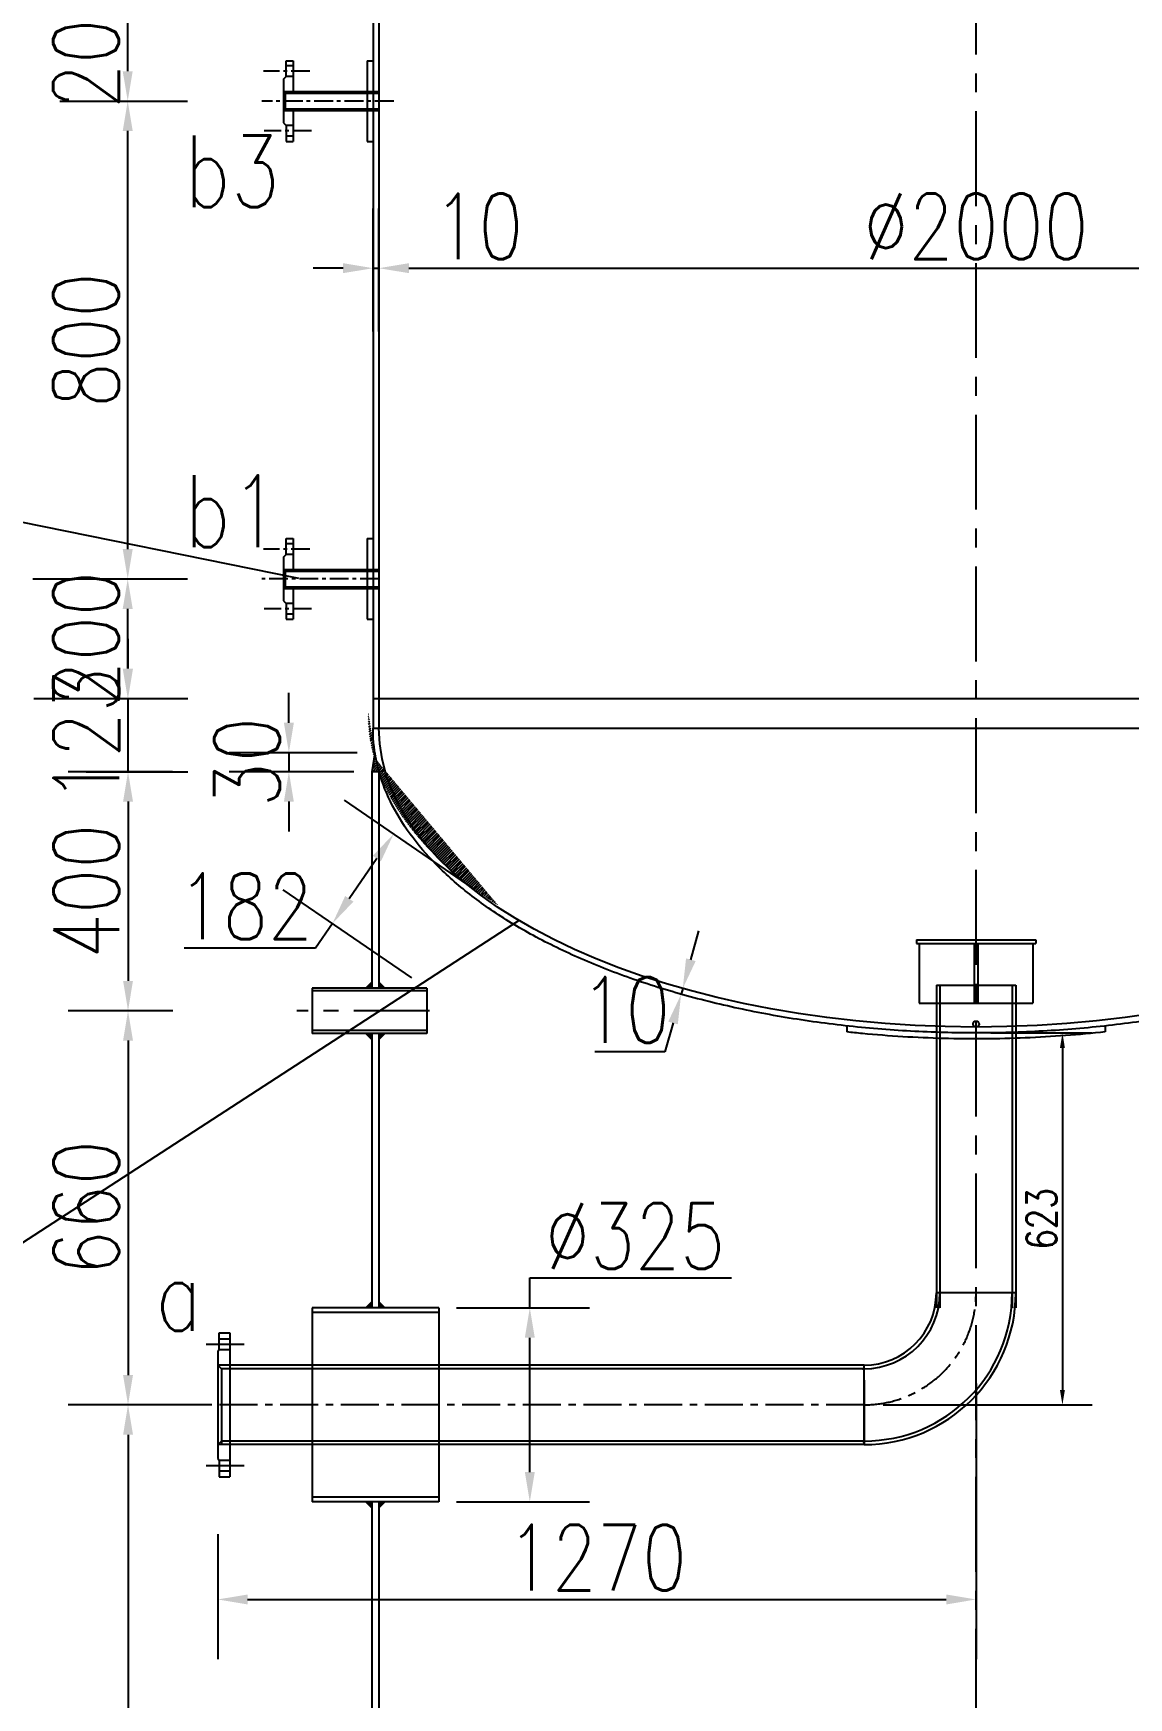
# Model space of a CAD drawing. Header units: millimetres. Extents: x -1286879 to -1269059, y -656245 to -631015.
# Drawn here: x -1284411 to -1282576, y -653759 to -650973 of the extents above; entities that cross this region are included whole.
import ezdxf

# ---------------------------------------------------------------- set-up
doc = ezdxf.new("R2010")
doc.units = ezdxf.units.MM
doc.linetypes.add('CENTER', pattern=[50.8, 31.75, -6.35, 6.35, -6.35])
doc.linetypes.add('EB_DASHDOT', pattern=[39, 30, -3, 3, -3])
doc.layers.get('0').update_dxf_attribs({"linetype": 'CONTINUOUS'})
doc.layers.get('Defpoints').update_dxf_attribs({"linetype": 'CONTINUOUS'})
doc.layers.add('EbLayer2', color=1, linetype='EB_DASHDOT')
doc.layers.add('EbLayer4', color=7, linetype='CONTINUOUS')
doc.styles.add('HZ', font='txt.shx', dxfattribs={"width": 0.8, "bigfont": 'hztxt.shx'})
doc.dimstyles.new('gqb100', dxfattribs={"dimscale": 5, "dimtxt": 20, "dimasz": 15, "dimexe": 40, "dimexo": 8, "dimgap": 5, "dimtad": 1, "dimtoh": 1, "dimdec": 0, "dimdsep": 46, "dimtxsty": 'HZ', "dimcen": 5, "dimadec": 0, "dimazin": 0, "dimtfac": 1, "dimtdec": 0, "dimtmove": 0, "dimatfit": 3, "dimfxl": 1, "dimtolj": 1, "dimtzin": 0, "dimarcsym": 0})

# ---------------------------------------------------------------- blocks, each defined once
blk = doc.blocks.new('*D370')
at = {"color": 0, "lineweight": -2, "ltscale": 0.5}
for p, q in [((-1283841.7, -651472.6), (-1283841.7, -651266.4)), ((-1283831.7, -651472.6), (-1283831.7, -651266.4)), ((-1283891.7, -651366.4), (-1283941.7, -651366.4)), ((-1283841.7, -651366.4), (-1283831.7, -651366.4)), ((-1283781.7, -651366.4), (-1283599.1, -651366.4))]:
    blk.add_line(p, q, dxfattribs=at)
at = {"color": 0, "ltscale": 0.5}
for points in [[(-1283891.7, -651358), (-1283891.7, -651374.7), (-1283841.7, -651366.4)], [(-1283781.7, -651358), (-1283781.7, -651374.7), (-1283831.7, -651366.4)]]:
    blk.add_solid(points, dxfattribs=at)
at = {"layer": 'Defpoints', "color": 0, "ltscale": 0.5}
for p in [(-1283831.7, -651366.4), (-1283841.7, -651502.6), (-1283831.7, -651502.6)]:
    blk.add_point(p, dxfattribs=at)
at = {"color": 0, "ltscale": 0.5, "insert": (-1283665.4, -651296.4), "char_height": 110, "attachment_point": 5, "style": 'HZ'}
blk.add_mtext('\\A1;10', dxfattribs=at)
blk = doc.blocks.new('*D372')
at = {"color": 0, "lineweight": -2, "ltscale": 0.5}
for p, q in [((-1283309.4, -652524), (-1283295.8, -652475.8)), ((-1283322.9, -652572.1), (-1283325.6, -652581.7)), ((-1283325.6, -652581.7), (-1283325.6, -652581.7)), ((-1283322.9, -652572.1), (-1283322.9, -652572.1)), ((-1283339.2, -652629.8), (-1283352.8, -652678)), ((-1283352.8, -652678), (-1283470.4, -652678))]:
    blk.add_line(p, q, dxfattribs=at)
at = {"color": 0, "ltscale": 0.5}
for points in [[(-1283317.4, -652521.7), (-1283301.3, -652526.2), (-1283322.9, -652572.1)], [(-1283347.2, -652627.6), (-1283331.2, -652632.1), (-1283325.6, -652581.7)]]:
    blk.add_solid(points, dxfattribs=at)
at = {"layer": 'Defpoints', "color": 0, "ltscale": 0.5}
for p in [(-1283325.6, -652581.7), (-1283325.6, -652581.7), (-1283322.9, -652572.1)]:
    blk.add_point(p, dxfattribs=at)
at = {"color": 0, "ltscale": 0.5, "insert": (-1283419.1, -652608), "char_height": 110, "attachment_point": 5, "style": 'HZ'}
blk.add_mtext('\\A1;10', dxfattribs=at)
blk = doc.blocks.new('*D373')
at = {"color": 0, "lineweight": -2, "ltscale": 0.5}
for p, q in [((-1282831.7, -653233.1), (-1282831.7, -653694.8)), ((-1284101.7, -653485.6), (-1284101.7, -653694.8)), ((-1284051.7, -653594.8), (-1282881.7, -653594.8))]:
    blk.add_line(p, q, dxfattribs=at)
at = {"color": 0, "ltscale": 0.5}
for points in [[(-1284051.7, -653586.5), (-1284051.7, -653603.2), (-1284101.7, -653594.8)], [(-1282881.7, -653586.5), (-1282881.7, -653603.2), (-1282831.7, -653594.8)]]:
    blk.add_solid(points, dxfattribs=at)
at = {"layer": 'Defpoints', "color": 0, "ltscale": 0.5}
for p in [(-1282831.7, -653203.1), (-1284101.7, -653455.6), (-1282831.7, -653594.8)]:
    blk.add_point(p, dxfattribs=at)
at = {"color": 0, "ltscale": 0.5, "insert": (-1283466.7, -653524.8), "char_height": 110, "attachment_point": 5, "style": 'HZ'}
blk.add_mtext('\\A1;1270', dxfattribs=at)
blk = doc.blocks.new('*D374')
at = {"color": 0, "lineweight": -2, "ltscale": 0.5}
for p, q in [((-1282806.8, -652646.6), (-1282637, -652646.6)), ((-1282687, -652671.6), (-1282687, -653244.1)), ((-1282987, -653269.1), (-1282637, -653269.1))]:
    blk.add_line(p, q, dxfattribs=at)
at = {"color": 0, "ltscale": 0.5}
for points in [[(-1282691.2, -652671.6), (-1282682.9, -652671.6), (-1282687, -652646.6)], [(-1282691.2, -653244.1), (-1282682.9, -653244.1), (-1282687, -653269.1)]]:
    blk.add_solid(points, dxfattribs=at)
at = {"layer": 'Defpoints', "color": 0, "ltscale": 0.5}
for p in [(-1282831.8, -652646.6), (-1283012, -653269.1), (-1282687, -653269.1)]:
    blk.add_point(p, dxfattribs=at)
at = {"color": 0, "ltscale": 0.5, "insert": (-1282722, -652957.8), "char_height": 50, "attachment_point": 5, "rotation": 90, "style": 'HZ'}
blk.add_mtext('\\A1;623', dxfattribs=at)
blk = doc.blocks.new('*D381')
at = {"color": 0, "lineweight": -2, "ltscale": 0.5}
for p, q in [((-1283579.1, -653106.6), (-1283579.1, -653056.6)), ((-1283579.1, -653056.6), (-1283241.4, -653056.6)), ((-1283701.7, -653106.6), (-1283479.1, -653106.6)), ((-1283579.1, -653381.6), (-1283579.1, -653156.6)), ((-1283701.7, -653431.6), (-1283479.1, -653431.6))]:
    blk.add_line(p, q, dxfattribs=at)
at = {"color": 0, "ltscale": 0.5}
for points in [[(-1283587.4, -653156.6), (-1283570.8, -653156.6), (-1283579.1, -653106.6)], [(-1283587.4, -653381.6), (-1283570.8, -653381.6), (-1283579.1, -653431.6)]]:
    blk.add_solid(points, dxfattribs=at)
at = {"layer": 'Defpoints', "color": 0, "ltscale": 0.5}
for p in [(-1283731.7, -653106.6), (-1283579.1, -653106.6), (-1283731.7, -653431.6)]:
    blk.add_point(p, dxfattribs=at)
at = {"color": 0, "ltscale": 0.5, "insert": (-1283402.8, -652986.6), "char_height": 110, "attachment_point": 5, "style": 'HZ'}
blk.add_mtext('\\A1;%%c325', dxfattribs=at)
blk = doc.blocks.new('*D387')
at = {"color": 0, "lineweight": -2, "ltscale": 0.5}
for p, q in [((-1283982.6, -652127.4), (-1283982.6, -652077.4)), ((-1283868.5, -652177.4), (-1284082.6, -652177.4)), ((-1283982.6, -652177.4), (-1283982.6, -652209.3)), ((-1283873.7, -652209.3), (-1284082.6, -652209.3)), ((-1283982.6, -652259.3), (-1283982.6, -652309.3))]:
    blk.add_line(p, q, dxfattribs=at)
at = {"color": 0, "ltscale": 0.5}
for points in [[(-1283990.9, -652127.4), (-1283974.3, -652127.4), (-1283982.6, -652177.4)], [(-1283990.9, -652259.3), (-1283974.3, -652259.3), (-1283982.6, -652209.3)]]:
    blk.add_solid(points, dxfattribs=at)
at = {"layer": 'Defpoints', "color": 0, "ltscale": 0.5}
for p in [(-1283838.5, -652177.4), (-1283982.6, -652209.3), (-1283843.7, -652209.3)]:
    blk.add_point(p, dxfattribs=at)
at = {"color": 0, "ltscale": 0.5, "insert": (-1284052.6, -652193.4), "char_height": 110, "attachment_point": 5, "rotation": 90, "style": 'HZ'}
blk.add_mtext('\\A1;30', dxfattribs=at)
blk = doc.blocks.new('*D388')
at = {"color": 0, "lineweight": -2, "ltscale": 0.5}
for p, q in [((-1283674, -652404.5), (-1283889.7, -652257)), ((-1283835.4, -652354.7), (-1283881.4, -652422)), ((-1283776.5, -652554.3), (-1283992.2, -652406.8)), ((-1283909.6, -652463.3), (-1283937.9, -652504.5)), ((-1283937.9, -652504.5), (-1284158.2, -652504.5))]:
    blk.add_line(p, q, dxfattribs=at)
at = {"color": 0, "ltscale": 0.5}
for points in [[(-1283842.2, -652350), (-1283828.5, -652359.4), (-1283807.1, -652313.4)], [(-1283888.3, -652417.3), (-1283874.5, -652426.7), (-1283909.6, -652463.3)]]:
    blk.add_solid(points, dxfattribs=at)
at = {"layer": 'Defpoints', "color": 0, "ltscale": 0.5}
for p in [(-1283649.2, -652421.5), (-1283909.6, -652463.3), (-1283751.7, -652571.3)]:
    blk.add_point(p, dxfattribs=at)
at = {"color": 0, "ltscale": 0.5, "insert": (-1284055.5, -652434.5), "char_height": 110, "attachment_point": 5, "style": 'HZ'}
blk.add_mtext('\\A1;182', dxfattribs=at)
blk = doc.blocks.new('*D395')
at = {"color": 0, "lineweight": -2, "ltscale": 0.5}
for p, q in [((-1284111.7, -653269.1), (-1284352, -653269.1)), ((-1284252, -653319.1), (-1284252, -654709.3)), ((-1283949.8, -654759.3), (-1284352, -654759.3))]:
    blk.add_line(p, q, dxfattribs=at)
at = {"color": 0, "ltscale": 0.5}
for points in [[(-1284260.3, -653319.1), (-1284243.7, -653319.1), (-1284252, -653269.1)], [(-1284260.3, -654709.3), (-1284243.7, -654709.3), (-1284252, -654759.3)]]:
    blk.add_solid(points, dxfattribs=at)
at = {"layer": 'Defpoints', "color": 0, "ltscale": 0.5}
for p in [(-1284081.7, -653269.1), (-1284252, -654759.3), (-1283919.8, -654759.3)]:
    blk.add_point(p, dxfattribs=at)
at = {"color": 0, "ltscale": 0.5, "insert": (-1284322, -654014.2), "char_height": 110, "attachment_point": 5, "rotation": 90, "style": 'HZ'}
blk.add_mtext('\\A1;1490', dxfattribs=at)
blk = doc.blocks.new('*D396')
at = {"color": 0, "lineweight": -2, "ltscale": 0.5}
for p, q in [((-1284179, -652609.3), (-1284352, -652609.3)), ((-1284252, -652659.3), (-1284252, -653219.1)), ((-1284178, -653269.1), (-1284352, -653269.1))]:
    blk.add_line(p, q, dxfattribs=at)
at = {"color": 0, "ltscale": 0.5}
for points in [[(-1284260.3, -652659.3), (-1284243.7, -652659.3), (-1284252, -652609.3)], [(-1284260.3, -653219.1), (-1284243.7, -653219.1), (-1284252, -653269.1)]]:
    blk.add_solid(points, dxfattribs=at)
at = {"layer": 'Defpoints', "color": 0, "ltscale": 0.5}
for p in [(-1284149, -652609.3), (-1284252, -653269.1), (-1284148, -653269.1)]:
    blk.add_point(p, dxfattribs=at)
at = {"color": 0, "ltscale": 0.5, "insert": (-1284322, -652939.2), "char_height": 110, "attachment_point": 5, "rotation": 90, "style": 'HZ'}
blk.add_mtext('\\A1;660', dxfattribs=at)
blk = doc.blocks.new('*D397')
at = {"color": 0, "lineweight": -2, "ltscale": 0.5}
for p, q in [((-1284177.6, -652209.3), (-1284352, -652209.3)), ((-1284252, -652259.3), (-1284252, -652559.3)), ((-1284176.8, -652609.3), (-1284352, -652609.3))]:
    blk.add_line(p, q, dxfattribs=at)
at = {"color": 0, "ltscale": 0.5}
for points in [[(-1284260.3, -652259.3), (-1284243.7, -652259.3), (-1284252, -652209.3)], [(-1284260.3, -652559.3), (-1284243.7, -652559.3), (-1284252, -652609.3)]]:
    blk.add_solid(points, dxfattribs=at)
at = {"layer": 'Defpoints', "color": 0, "ltscale": 0.5}
for p in [(-1284147.6, -652209.3), (-1284252, -652609.3), (-1284146.8, -652609.3)]:
    blk.add_point(p, dxfattribs=at)
at = {"color": 0, "ltscale": 0.5, "insert": (-1284322, -652409.3), "char_height": 110, "attachment_point": 5, "rotation": 90, "style": 'HZ'}
blk.add_mtext('\\A1;400', dxfattribs=at)
blk = doc.blocks.new('*D402')
at = {"color": 0, "lineweight": -2, "ltscale": 0.5}
for p, q in [((-1284411.2, -651886.6), (-1284152.5, -651886.6)), ((-1284252.5, -652036.6), (-1284252.5, -651936.6)), ((-1284409.9, -652086.6), (-1284152.5, -652086.6))]:
    blk.add_line(p, q, dxfattribs=at)
at = {"color": 0, "ltscale": 0.5}
for points in [[(-1284260.9, -651936.6), (-1284244.2, -651936.6), (-1284252.5, -651886.6)], [(-1284260.9, -652036.6), (-1284244.2, -652036.6), (-1284252.5, -652086.6)]]:
    blk.add_solid(points, dxfattribs=at)
at = {"layer": 'Defpoints', "color": 0, "ltscale": 0.5}
for p in [(-1284441.2, -651886.6), (-1284252.5, -651886.6), (-1284439.9, -652086.6)]:
    blk.add_point(p, dxfattribs=at)
at = {"color": 0, "ltscale": 0.5, "insert": (-1284322.5, -651986.6), "char_height": 110, "attachment_point": 5, "rotation": 90, "style": 'HZ'}
blk.add_mtext('\\A1;200', dxfattribs=at)
blk = doc.blocks.new('*D403')
at = {"color": 0, "lineweight": -2, "ltscale": 0.5}
for p, q in [((-1284353.6, -651086.6), (-1284152.5, -651086.6)), ((-1284252.5, -651836.6), (-1284252.5, -651136.6)), ((-1284351.5, -651886.6), (-1284152.5, -651886.6))]:
    blk.add_line(p, q, dxfattribs=at)
at = {"color": 0, "ltscale": 0.5}
for points in [[(-1284260.9, -651136.6), (-1284244.2, -651136.6), (-1284252.5, -651086.6)], [(-1284260.9, -651836.6), (-1284244.2, -651836.6), (-1284252.5, -651886.6)]]:
    blk.add_solid(points, dxfattribs=at)
at = {"layer": 'Defpoints', "color": 0, "ltscale": 0.5}
for p in [(-1284383.6, -651086.6), (-1284252.5, -651086.6), (-1284381.5, -651886.6)]:
    blk.add_point(p, dxfattribs=at)
at = {"color": 0, "ltscale": 0.5, "insert": (-1284322.5, -651486.6), "char_height": 110, "attachment_point": 5, "rotation": 90, "style": 'HZ'}
blk.add_mtext('\\A1;800', dxfattribs=at)
blk = doc.blocks.new('*D404')
at = {"color": 0, "lineweight": -2, "ltscale": 0.5}
for p, q in [((-1284366.5, -650886.6), (-1284152.5, -650886.6)), ((-1284252.5, -651036.6), (-1284252.5, -650936.6)), ((-1284366, -651086.6), (-1284152.5, -651086.6))]:
    blk.add_line(p, q, dxfattribs=at)
at = {"color": 0, "ltscale": 0.5}
for points in [[(-1284260.9, -650936.6), (-1284244.2, -650936.6), (-1284252.5, -650886.6)], [(-1284260.9, -651036.6), (-1284244.2, -651036.6), (-1284252.5, -651086.6)]]:
    blk.add_solid(points, dxfattribs=at)
at = {"layer": 'Defpoints', "color": 0, "ltscale": 0.5}
for p in [(-1284396.5, -650886.6), (-1284252.5, -650886.6), (-1284396, -651086.6)]:
    blk.add_point(p, dxfattribs=at)
at = {"color": 0, "ltscale": 0.5, "insert": (-1284322.5, -650986.6), "char_height": 110, "attachment_point": 5, "rotation": 90, "style": 'HZ'}
blk.add_mtext('\\A1;200', dxfattribs=at)
blk = doc.blocks.new('*D408')
at = {"color": 0, "lineweight": -2, "ltscale": 0.5}
for p, q in [((-1284252, -652036.6), (-1284252, -651986.6)), ((-1284351.9, -652086.6), (-1284152, -652086.6)), ((-1284252, -652209.3), (-1284252, -652086.6)), ((-1284322, -652209.3), (-1284152, -652209.3)), ((-1284252, -652259.3), (-1284252, -652309.3))]:
    blk.add_line(p, q, dxfattribs=at)
at = {"color": 0, "ltscale": 0.5}
for points in [[(-1284260.3, -652036.6), (-1284243.7, -652036.6), (-1284252, -652086.6)], [(-1284260.3, -652259.3), (-1284243.7, -652259.3), (-1284252, -652209.3)]]:
    blk.add_solid(points, dxfattribs=at)
at = {"layer": 'Defpoints', "color": 0, "ltscale": 0.5}
for p in [(-1284381.9, -652086.6), (-1284252, -652086.6), (-1284352, -652209.3)]:
    blk.add_point(p, dxfattribs=at)
at = {"color": 0, "ltscale": 0.5, "insert": (-1284322, -652147.9), "char_height": 110, "attachment_point": 5, "rotation": 90, "style": 'HZ'}
blk.add_mtext('\\A1;123', dxfattribs=at)
blk = doc.blocks.new('*D430')
at = {"color": 0, "lineweight": -2, "ltscale": 0.5}
for p, q in [((-1283831.7, -651472.6), (-1283831.7, -651266.4)), ((-1281831.7, -651472.6), (-1281831.7, -651266.4)), ((-1283781.7, -651366.4), (-1281881.7, -651366.4))]:
    blk.add_line(p, q, dxfattribs=at)
at = {"color": 0, "ltscale": 0.5}
for points in [[(-1283781.7, -651358), (-1283781.7, -651374.7), (-1283831.7, -651366.4)], [(-1281881.7, -651358), (-1281881.7, -651374.7), (-1281831.7, -651366.4)]]:
    blk.add_solid(points, dxfattribs=at)
at = {"layer": 'Defpoints', "color": 0, "ltscale": 0.5}
for p in [(-1281831.7, -651366.4), (-1283831.7, -651502.6), (-1281831.7, -651502.6)]:
    blk.add_point(p, dxfattribs=at)
at = {"color": 0, "ltscale": 0.5, "insert": (-1282831.7, -651296.4), "char_height": 110, "attachment_point": 5, "style": 'HZ'}
blk.add_mtext('\\A1;%%c2000', dxfattribs=at)

msp = doc.modelspace()

# ---------------------------------------------------------------- hatches: boundary and pattern name
at = {"ltscale": 0.5}
h = msp.add_hatch(dxfattribs=at)
h.set_pattern_fill('ANSI31', color=256, angle=90, style=0)
h.set_pattern_definition([(45, (-2576209.6457, -129289.3267), (2.24506403, -2.24506403), [])])
edge = h.paths.add_edge_path()
edge.add_spline(control_points=[(-1283631.7, -652433.1), (-1283654.6, -652418.3), (-1283675.9, -652402.9), (-1283715.4, -652370.7), (-1283733.5, -652354), (-1283766.1, -652319.4), (-1283780.5, -652301.5), (-1283805.5, -652265), (-1283816, -652246.2), (-1283830, -652214.6), (-1283834.7, -652201.9), (-1283842.2, -652176.4), (-1283845, -652163.5), (-1283848.8, -652137.6), (-1283849.7, -652124.6), (-1283849.7, -652111.6)], knot_values=[3.141593, 3.141593, 3.141593, 3.141593, 3.251019, 3.251019, 3.361612, 3.361612, 3.472204, 3.472204, 3.582797, 3.582797, 3.655591, 3.655591, 3.728385, 3.728385, 3.801179, 3.801179, 3.801179, 3.801179], degree=3, periodic=0)
edge.add_line((-1283831.7, -652209.3), (-1283831.7, -652209.3))
edge.add_line((-1283831.7, -652209.3), (-1283843.7, -652209.3))
edge.add_line((-1283843.7, -652209.3), (-1283839.7, -652184.6))
h = msp.add_hatch()
h.set_pattern_fill('ANSI31', color=256, scale=0.5, style=0)
h.set_pattern_definition([(45, (10499.1315, 39293.2457), (-1.1225320151, 1.1225320151), [])])
h.paths.add_polyline_path([(-1283843.7, -652561.3), (-1283853.7, -652571.3), (-1283843.7, -652571.3)])
h = msp.add_hatch()
h.set_pattern_fill('ANSI31', color=256, scale=0.5, style=0)
h.set_pattern_definition([(135, (-2578174.6038, 39293.2457), (1.1225320151, 1.1225320151), [])])
h.paths.add_polyline_path([(-1283831.7, -652561.3), (-1283821.7, -652571.3), (-1283831.7, -652571.3)])
h = msp.add_hatch()
h.set_pattern_fill('ANSI31', color=256, scale=0.5, style=0)
h.set_pattern_definition([(315, (10499.1315, -1344511.8111), (-1.1225320151, -1.1225320151), [])])
h.paths.add_polyline_path([(-1283843.7, -652657.3), (-1283853.7, -652647.3), (-1283843.7, -652647.3)])
h = msp.add_hatch()
h.set_pattern_fill('ANSI31', color=256, scale=0.5, style=0)
h.set_pattern_definition([(225, (-2578174.6038, -1344511.8111), (1.1225320151, -1.1225320151), [])])
h.paths.add_polyline_path([(-1283831.7, -652657.3), (-1283821.7, -652647.3), (-1283831.7, -652647.3)])
h = msp.add_hatch()
h.set_pattern_fill('ANSI31', color=256, scale=0.5, style=0)
h.set_pattern_definition([(45, (10499.1315, 38757.9701), (-1.1225320151, 1.1225320151), [])])
h.paths.add_polyline_path([(-1283843.7, -653096.6), (-1283853.7, -653106.6), (-1283843.7, -653106.6)])
h = msp.add_hatch()
h.set_pattern_fill('ANSI31', color=256, scale=0.5, style=0)
h.set_pattern_definition([(135, (-2578174.6038, 38757.9701), (1.1225320151, 1.1225320151), [])])
h.paths.add_polyline_path([(-1283831.7, -653096.6), (-1283821.7, -653106.6), (-1283831.7, -653106.6)])
h = msp.add_hatch()
h.set_pattern_fill('ANSI31', color=256, scale=0.5, style=0)
h.set_pattern_definition([(315, (10499.1315, -1345296.0737), (-1.1225320151, -1.1225320151), [])])
h.paths.add_polyline_path([(-1283843.7, -653441.5), (-1283853.7, -653431.5), (-1283843.7, -653431.5)])
h = msp.add_hatch()
h.set_pattern_fill('ANSI31', color=256, scale=0.5, style=0)
h.set_pattern_definition([(315, (10499.1315, -1345296.087), (-1.1225320151, -1.1225320151), [])])
h.paths.add_polyline_path([(-1283843.7, -653441.6), (-1283853.7, -653431.6), (-1283843.7, -653431.6)])
h = msp.add_hatch()
h.set_pattern_fill('ANSI31', color=256, scale=0.5, style=0)
h.set_pattern_definition([(225, (-2578174.6038, -1345296.0737), (1.1225320151, -1.1225320151), [])])
h.paths.add_polyline_path([(-1283831.7, -653441.5), (-1283821.7, -653431.5), (-1283831.7, -653431.5)])
h = msp.add_hatch()
h.set_pattern_fill('ANSI31', color=256, scale=0.5, style=0)
h.set_pattern_definition([(225, (-2578174.6038, -1345296.087), (1.1225320151, -1.1225320151), [])])
h.paths.add_polyline_path([(-1283831.7, -653441.6), (-1283821.7, -653431.6), (-1283831.7, -653431.6)])

# ---------------------------------------------------------------- linework, layer by layer
at = {"linetype": 'CENTER', "ltscale": 5}
msp.add_line((-1282831.7, -654818.5), (-1282831.7, -631981.8), dxfattribs=at)
at = {"color": 4, "ltscale": 0.5}
for p, q in [((-1283831.7, -632986.6), (-1283831.7, -652136.6)), ((-1283841.7, -642086.6), (-1283841.7, -652136.6)), ((-1283991.7, -651050), (-1283991.7, -651123.1)), ((-1283991.7, -651070.6), (-1283831.7, -651070.6)), ((-1283989, -651073.6), (-1283831.7, -651073.6)), ((-1283991.7, -651102.6), (-1283831.7, -651102.6)), ((-1283989, -651099.6), (-1283831.7, -651099.6)), ((-1283991.7, -651850), (-1283991.7, -651923.1)), ((-1283991.7, -651870.6), (-1283831.7, -651870.6)), ((-1283989, -651873.6), (-1283831.7, -651873.6)), ((-1283991.7, -651902.6), (-1283831.7, -651902.6)), ((-1283989, -651899.6), (-1283831.7, -651899.6)), ((-1283841.7, -652086.6), (-1281821.7, -652086.6)), ((-1283838.5, -652177.4), (-1283843.7, -652209.3)), ((-1283843.7, -652209.3), (-1283843.7, -652571.3)), ((-1283831.7, -652209.3), (-1283843.7, -652209.3)), ((-1283831.7, -652209.3), (-1283831.7, -652571.3)), ((-1282931.7, -652490.6), (-1282731.7, -652490.6)), ((-1282931.7, -652490.6), (-1282931.7, -652496.6)), ((-1282931.7, -652496.6), (-1282731.7, -652496.6)), ((-1282926.7, -652496.6), (-1282926.7, -652596.6)), ((-1282834.7, -652496.6), (-1282834.7, -652596.6)), ((-1282828.7, -652496.6), (-1282828.7, -652596.6)), ((-1282736.7, -652496.6), (-1282736.7, -652596.6)), ((-1282731.7, -652490.6), (-1282731.7, -652496.6)), ((-1283943.7, -652571.3), (-1283943.7, -652647.3)), ((-1283751.7, -652571.3), (-1283943.7, -652571.3)), ((-1283751.7, -652575.9), (-1283943.7, -652575.9)), ((-1283751.7, -652571.3), (-1283751.7, -652647.3)), ((-1282898.2, -652566.6), (-1282898.2, -653106.6)), ((-1282898.2, -652566.6), (-1282834.7, -652566.6)), ((-1282892.2, -652566.6), (-1282892.2, -653106.6)), ((-1282828.7, -652566.6), (-1282765.2, -652566.6)), ((-1282771.2, -652566.6), (-1282771.2, -653106.6)), ((-1282765.2, -652566.6), (-1282765.2, -653106.6)), ((-1282926.7, -652596.6), (-1282736.7, -652596.6)), ((-1283751.7, -652642.6), (-1283943.7, -652642.6)), ((-1283751.7, -652647.3), (-1283943.7, -652647.3)), ((-1283843.7, -652647.3), (-1283843.7, -653106.6)), ((-1283831.7, -652647.3), (-1283831.7, -653106.6)), ((-1283943.7, -653106.6), (-1283943.7, -653431.6)), ((-1283731.7, -653106.6), (-1283943.7, -653106.6)), ((-1283731.7, -653114.6), (-1283943.7, -653114.6)), ((-1283731.7, -653106.6), (-1283731.7, -653431.6)), ((-1284099.2, -653148.6), (-1284081.7, -653148.6)), ((-1284099.2, -653176.6), (-1284099.2, -653148.6)), ((-1284099.2, -653158.6), (-1284081.7, -653158.6)), ((-1284081.7, -653148.6), (-1284081.7, -653389.6)), ((-1284101.7, -653179.1), (-1284099.2, -653176.6)), ((-1284101.7, -653179.1), (-1284101.7, -653359.1)), ((-1283019.2, -653202.6), (-1284101.7, -653202.6)), ((-1284101.7, -653202.6), (-1284095.7, -653208.6)), ((-1284099.2, -653176.6), (-1284081.7, -653176.6)), ((-1283019.2, -653208.6), (-1284095.7, -653208.6)), ((-1284095.7, -653208.6), (-1284095.7, -653335.6)), ((-1283021.7, -653208.6), (-1283019.2, -653208.6)), ((-1283021.7, -653208.6), (-1283019.2, -653208.6)), ((-1283019.2, -653227.6), (-1283019.2, -653335.6)), ((-1284095.7, -653329.6), (-1284101.7, -653335.6)), ((-1283019.2, -653335.6), (-1284101.7, -653335.6)), ((-1283019.2, -653329.6), (-1284095.7, -653329.6)), ((-1283021.7, -653329.6), (-1283019.2, -653329.6)), ((-1284101.7, -653359.1), (-1284099.2, -653361.6)), ((-1284099.2, -653361.6), (-1284081.7, -653361.6)), ((-1284099.2, -653361.6), (-1284099.2, -653389.6)), ((-1284099.2, -653379.6), (-1284081.7, -653379.6)), ((-1284099.2, -653389.6), (-1284081.7, -653389.6)), ((-1283731.7, -653423.6), (-1283943.7, -653423.6)), ((-1283731.7, -653431.6), (-1283943.7, -653431.6)), ((-1283843.7, -653431.6), (-1283843.7, -654737.3)), ((-1283831.7, -653431.6), (-1283831.7, -654737.3))]:
    msp.add_line(p, q, dxfattribs=at)
at = {"color": 6, "ltscale": 0.5}
for p, q in [((-1283851.7, -651019.1), (-1283841.7, -651019.1)), ((-1283851.7, -651019.1), (-1283851.7, -651154.1)), ((-1283851.7, -651154.1), (-1283841.7, -651154.1)), ((-1283851.7, -651819.1), (-1283851.7, -651954.1)), ((-1283851.7, -651819.1), (-1283841.7, -651819.1)), ((-1283851.7, -651954.1), (-1283841.7, -651954.1)), ((-1283048.2, -652634.8), (-1283048.2, -652644.8)), ((-1282615.2, -652634.8), (-1282615.2, -652644.8))]:
    msp.add_line(p, q, dxfattribs=at)
at = {"linetype": 'CENTER'}
for p, q in [((-1283947.3, -651036.6), (-1284025.3, -651036.6)), ((-1283807.1, -651086.6), (-1284028, -651086.6)), ((-1283944.5, -651136.6), (-1284023.9, -651136.6)), ((-1283947.3, -651836.6), (-1284025.3, -651836.6)), ((-1283831.7, -651886.6), (-1284028, -651886.6)), ((-1283944.5, -651936.6), (-1284023.9, -651936.6))]:
    msp.add_line(p, q, dxfattribs=at)
at = {"ltscale": 0.5}
for p, q in [((-1283989, -651073.6), (-1283991.7, -651070.6)), ((-1283989, -651073.6), (-1283989, -651099.6)), ((-1283989, -651099.6), (-1283991.7, -651102.6)), ((-1284639.8, -651748.4), (-1283966.5, -651885.4)), ((-1283989, -651873.6), (-1283991.7, -651870.6)), ((-1283989, -651873.6), (-1283989, -651899.6)), ((-1283989, -651899.6), (-1283991.7, -651902.6)), ((-1284639.8, -653134.7), (-1283597.6, -652458.1)), ((-1282765.2, -653081.6), (-1282898.2, -653081.6)), ((-1283019.2, -653335.6), (-1283019.2, -653202.6))]:
    msp.add_line(p, q, dxfattribs=at)
at = {"color": 7, "lineweight": 25}
msp.add_line((-1283841.7, -652136.6), (-1281821.7, -652136.6), dxfattribs=at)
for p, q in [((-1283853.7, -652571.3), (-1283843.7, -652561.3)), ((-1283821.7, -652571.3), (-1283831.7, -652561.3)), ((-1283853.7, -652647.3), (-1283843.7, -652657.3)), ((-1283821.7, -652647.3), (-1283831.7, -652657.3)), ((-1283853.7, -653106.6), (-1283843.7, -653096.6)), ((-1283821.7, -653106.6), (-1283831.7, -653096.6)), ((-1283853.7, -653431.5), (-1283843.7, -653441.5)), ((-1283853.7, -653431.6), (-1283843.7, -653441.6)), ((-1283821.7, -653431.5), (-1283831.7, -653441.5)), ((-1283821.7, -653431.6), (-1283831.7, -653441.6))]:
    msp.add_line(p, q)
at = {"linetype": 'CENTER', "ltscale": 4}
msp.add_line((-1283747, -652609.3), (-1283969.2, -652609.3), dxfattribs=at)
at = {"linetype": 'CENTER', "ltscale": 2}
for p, q in [((-1284121.1, -653167.6), (-1284054.8, -653167.6)), ((-1283019.2, -653269.1), (-1284165.2, -653269.1)), ((-1284121.1, -653370.6), (-1284054.8, -653370.6))]:
    msp.add_line(p, q, dxfattribs=at)
at = {"ltscale": 0.5}
msp.add_circle((-1282831.7, -652631.6), 5, dxfattribs=at)
at = {"linetype": 'CENTER', "ltscale": 2}
msp.add_arc((-1283019.2, -653081.6), 187.5, 270, 0, dxfattribs=at)
at = {"color": 4, "ltscale": 0.5}
for radius in [248, 254, 127, 121]:
    msp.add_arc((-1283019.2, -653081.6), radius, 270, 0, dxfattribs=at)
at = {"color": 4, "ltscale": 0.5, "extrusion": (0, 0, -1)}
msp.add_ellipse((-1282831.7, -652136.6), major_axis=(-1000, 0), ratio=0.5, start_param=3.141593, end_param=6.283185, dxfattribs=at)
at = {"color": 4, "ltscale": 0.5}
msp.add_open_spline([(-1281821.7, -652136.6), (-1281821.7, -652149.8), (-1281822.8, -652163.1), (-1281826.8, -652189.6), (-1281829.9, -652202.7), (-1281839.7, -652234.7), (-1281847.6, -652253.3), (-1281867.4, -652290), (-1281879.3, -652308), (-1281906.9, -652343.1), (-1281922.6, -652360.2), (-1281957.6, -652393.4), (-1281976.9, -652409.5), (-1282018.8, -652440.5), (-1282041.5, -652455.3), (-1282089.8, -652483.7), (-1282115.6, -652497.2), (-1282169.8, -652522.7), (-1282198.3, -652534.7), (-1282257.7, -652557), (-1282288.6, -652567.3), (-1282352.5, -652586.1), (-1282385.5, -652594.7), (-1282453.1, -652609.9), (-1282487.7, -652616.6), (-1282558.3, -652627.9), (-1282594.1, -652632.7), (-1282666.7, -652640.1), (-1282703.4, -652642.8), (-1282777.2, -652646.2), (-1282814.2, -652646.8), (-1282888.3, -652646.1), (-1282925.3, -652644.7), (-1282998.7, -652639.9), (-1283035.2, -652636.5), (-1283107.1, -652627.7), (-1283142.6, -652622.3), (-1283212.2, -652609.5), (-1283246.3, -652602.2), (-1283312.7, -652585.7), (-1283345, -652576.5), (-1283407.4, -652556.4), (-1283437.5, -652545.5), (-1283495.2, -652522), (-1283522.8, -652509.5), (-1283575, -652483), (-1283599.7, -652469), (-1283645.8, -652439.7), (-1283667.3, -652424.4), (-1283706.9, -652392.6), (-1283724.9, -652376.1), (-1283757.4, -652342.2), (-1283771.8, -652324.7), (-1283796.7, -652289), (-1283807.2, -652270.8), (-1283824.1, -652233.7), (-1283830.6, -652214.8), (-1283839.3, -652176.8), (-1283841.6, -652157.7), (-1283841.7, -652137.9), (-1283841.7, -652137.2), (-1283841.7, -652136.6)], degree=3, knots=[3.141593, 3.141593, 3.141593, 3.141593, 3.218189, 3.218189, 3.294786, 3.294786, 3.405327, 3.405327, 3.515867, 3.515867, 3.626408, 3.626408, 3.736948, 3.736948, 3.847489, 3.847489, 3.958029, 3.958029, 4.06857, 4.06857, 4.17911, 4.17911, 4.289651, 4.289651, 4.400191, 4.400191, 4.510732, 4.510732, 4.621272, 4.621272, 4.731813, 4.731813, 4.842353, 4.842353, 4.952894, 4.952894, 5.063434, 5.063434, 5.173975, 5.173975, 5.284515, 5.284515, 5.395056, 5.395056, 5.505596, 5.505596, 5.616137, 5.616137, 5.726677, 5.726677, 5.837218, 5.837218, 5.947758, 5.947758, 6.058299, 6.058299, 6.168839, 6.168839, 6.27938, 6.27938, 6.283185, 6.283185, 6.283185, 6.283185], dxfattribs=at)
at = {"color": 6, "ltscale": 0.5}
msp.add_open_spline([(-1282615.2, -652644.8), (-1282659.4, -652649.7), (-1282704.2, -652653), (-1282794.8, -652656.7), (-1282840.5, -652657), (-1282931.8, -652654.6), (-1282977.2, -652651.8), (-1283030.8, -652646.7), (-1283039.5, -652645.8), (-1283048.2, -652644.8)], degree=3, knots=[4.4963945, 4.4963945, 4.4963945, 4.4963945, 4.6306236, 4.6306236, 4.7662948, 4.7662948, 4.9019661, 4.9019661, 4.9283836, 4.9283836, 4.9283836, 4.9283836], dxfattribs=at)
at = {"layer": 'EbLayer2', "color": 7, "linetype": 'EB_DASHDOT', "ltscale": 20}
for p, q in [((-1283975.6, -651027.6), (-1283987.2, -651027.6)), ((-1283975.6, -651045.6), (-1283987.2, -651045.6)), ((-1283975.6, -651127.6), (-1283987.2, -651127.6)), ((-1283975.6, -651145.6), (-1283987.2, -651145.6)), ((-1283975.6, -651827.6), (-1283987.2, -651827.6)), ((-1283975.6, -651845.6), (-1283987.2, -651845.6)), ((-1283975.6, -651927.6), (-1283987.2, -651927.6)), ((-1283975.6, -651945.6), (-1283987.2, -651945.6))]:
    msp.add_line(p, q, dxfattribs=at)
at = {"layer": 'EbLayer4', "color": 4}
for p, q in [((-1283987.2, -651019.1), (-1283975.6, -651019.1)), ((-1283987.2, -651045.6), (-1283987.2, -651019.1)), ((-1283975.6, -651019.1), (-1283975.6, -651070.6)), ((-1283991.7, -651050), (-1283987.2, -651045.6)), ((-1283991.7, -651050), (-1283991.7, -651123.1)), ((-1283975.6, -651102.6), (-1283975.6, -651154.1)), ((-1283991.7, -651123.1), (-1283987.2, -651127.6)), ((-1283987.2, -651127.6), (-1283987.2, -651154.1)), ((-1283987.2, -651154.1), (-1283975.6, -651154.1)), ((-1283987.2, -651845.6), (-1283987.2, -651819.1)), ((-1283987.2, -651819.1), (-1283975.6, -651819.1)), ((-1283975.6, -651819.1), (-1283975.6, -651870.6)), ((-1283991.7, -651850), (-1283987.2, -651845.6)), ((-1283991.7, -651850), (-1283991.7, -651923.1)), ((-1283975.6, -651902.6), (-1283975.6, -651954.1)), ((-1283991.7, -651923.1), (-1283987.2, -651927.6)), ((-1283987.2, -651927.6), (-1283987.2, -651954.1)), ((-1283987.2, -651954.1), (-1283975.6, -651954.1))]:
    msp.add_line(p, q, dxfattribs=at)

# ---------------------------------------------------------------- texts
at = {"ltscale": 0.5, "style": 'HZ', "width": 0.8}
for s, p in [('b3', (-1284157.9, -651264)), ('b1', (-1284157.9, -651833.1)), ('a', (-1284206.4, -653145.1))]:
    msp.add_text(s, height=120, dxfattribs=at).set_placement(p)

# ---------------------------------------------------------------- dimensions: what is measured, and where the dimension line sits
at = {"ltscale": 0.5}
for base, p1, p2, picture, middle in [((-1284252.5, -650886.6), (-1284396, -651086.6), (-1284396.5, -650886.6), '*D404', (-1284252.5, -650986.6)), ((-1284252.5, -651886.6), (-1284439.9, -652086.6), (-1284441.2, -651886.6), '*D402', (-1284252.5, -651986.6)), ((-1284252, -652086.6), (-1284352, -652209.3), (-1284381.9, -652086.6), '*D408', (-1284252, -652147.9))]:
    dim = msp.add_linear_dim(base=base, p1=p1, p2=p2, angle=90, dimstyle='gqb100', override={"dimtxt": 22, "dimasz": 10, "dimexe": 20, "dimexo": 6, "dimgap": 3}, dxfattribs=at)
    dim.commit()
    dim.dimension.update_dxf_attribs({"geometry": picture, "text_midpoint": middle, "dimtype": 128})
for base, p1, p2, angle, override, picture, middle in [((-1284252.5, -651086.6), (-1284381.5, -651886.6), (-1284383.6, -651086.6), 90, {"dimtxt": 22, "dimasz": 10, "dimexe": 20, "dimexo": 6, "dimgap": 3}, '*D403', (-1284322.5, -651486.6)), ((-1284252, -652609.3), (-1284147.6, -652209.3), (-1284146.8, -652609.3), 90, {"dimtxt": 22, "dimasz": 10, "dimexe": 20, "dimexo": 6, "dimgap": 3}, '*D397', (-1284322, -652409.3)), ((-1284252, -653269.1), (-1284149, -652609.3), (-1284148, -653269.1), 90, {"dimtxt": 22, "dimasz": 10, "dimexe": 20, "dimexo": 6, "dimgap": 3}, '*D396', (-1284322, -652939.2)), ((-1282687.0180176, -653269.051764), (-1282831.7566635, -652646.551764), (-1283011.9975528, -653269.051764), 270, {"dimtxt": 10, "dimasz": 5, "dimexe": 10, "dimexo": 5, "dimgap": 2}, '*D374', (-1282722.0180176, -652957.801764)), ((-1284252, -654759.3), (-1284081.7, -653269.1), (-1283919.8, -654759.3), 270, {"dimtxt": 22, "dimasz": 10, "dimexe": 20, "dimexo": 6, "dimgap": 3}, '*D395', (-1284322, -654014.2))]:
    dim = msp.add_linear_dim(base=base, p1=p1, p2=p2, angle=angle, dimstyle='gqb100', override=override, dxfattribs=at)
    dim.commit()
    dim.dimension.update_dxf_attribs({"geometry": picture, "text_midpoint": middle})
for base, p1, p2, picture, middle in [((-1283831.7, -651366.4), (-1283841.7, -651502.6), (-1283831.7, -651502.6), '*D370', (-1283665.4, -651296.4)), ((-1282831.7, -653594.8), (-1284101.7, -653455.6), (-1282831.7, -653203.1), '*D373', (-1283466.7, -653524.8))]:
    dim = msp.add_linear_dim(base=base, p1=p1, p2=p2, dimstyle='gqb100', override={"dimtxt": 22, "dimasz": 10, "dimexe": 20, "dimexo": 6, "dimgap": 3}, dxfattribs=at)
    dim.commit()
    dim.dimension.update_dxf_attribs({"geometry": picture, "text_midpoint": middle})
dim = msp.add_linear_dim(base=(-1281831.7, -651366.4), p1=(-1283831.7, -651502.6), p2=(-1281831.7, -651502.6), text='%%c<>', dimstyle='gqb100', override={"dimtxt": 22, "dimasz": 10, "dimexe": 20, "dimexo": 6, "dimgap": 3}, dxfattribs=at)
dim.commit()
dim.dimension.update_dxf_attribs({"geometry": '*D430', "text_midpoint": (-1282831.7, -651296.4)})
dim = msp.add_linear_dim(base=(-1283982.6, -652209.3), p1=(-1283838.5, -652177.4), p2=(-1283843.7, -652209.3), angle=270, text='30', dimstyle='gqb100', override={"dimtxt": 22, "dimasz": 10, "dimexe": 20, "dimexo": 6, "dimgap": 3}, dxfattribs=at)
dim.commit()
dim.dimension.update_dxf_attribs({"geometry": '*D387', "text_midpoint": (-1283982.6, -652193.4), "dimtype": 128})
for p1, p2, distance, override, picture, middle in [((-1283649.2, -652421.5), (-1283751.7, -652571.3), -191.3, {"dimtxt": 22, "dimasz": 10, "dimexe": 20, "dimexo": 6, "dimgap": 3}, '*D388', (-1284055.5, -652434.5)), ((-1283322.9, -652572.1), (-1283325.6, -652581.7), 0, {"dimtxt": 22, "dimasz": 10, "dimexe": 0, "dimexo": 0, "dimgap": 3}, '*D372', (-1283419.1, -652608))]:
    dim = msp.add_aligned_dim(p1=p1, p2=p2, distance=distance, dimstyle='gqb100', override=override, dxfattribs=at)
    dim.commit()
    dim.dimension.update_dxf_attribs({"geometry": picture, "text_midpoint": middle})
dim = msp.add_linear_dim(base=(-1283579.1, -653106.6), p1=(-1283731.7, -653431.6), p2=(-1283731.7, -653106.6), angle=90, text='%%c<>', dimstyle='gqb100', override={"dimtxt": 22, "dimasz": 10, "dimexe": 20, "dimexo": 6, "dimgap": 3}, dxfattribs=at)
dim.commit()
dim.dimension.update_dxf_attribs({"geometry": '*D381', "text_midpoint": (-1283402.8, -652986.6)})

doc.saveas('drawing.dxf')
